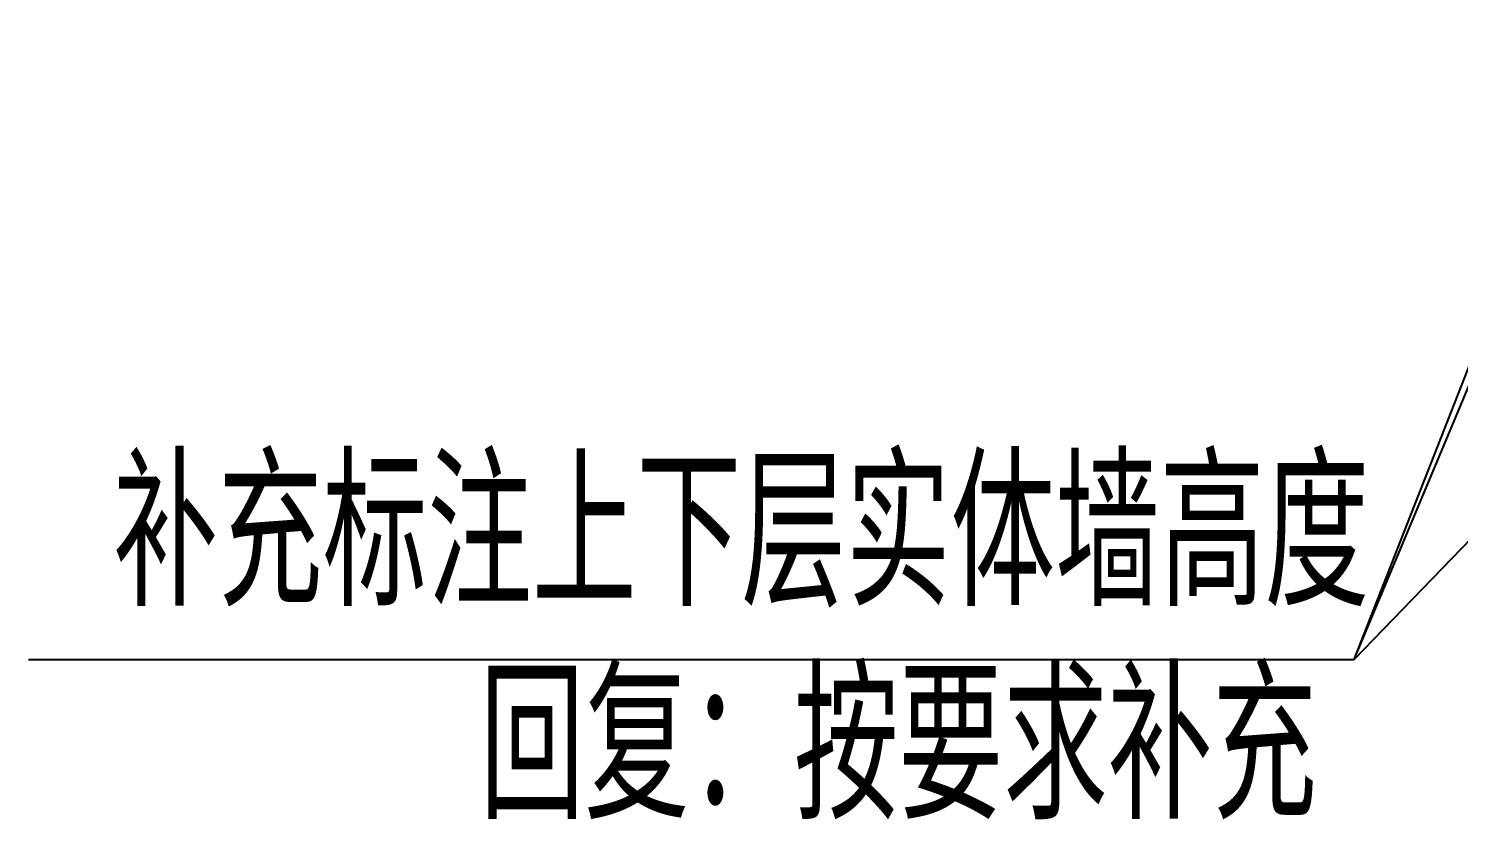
# Model space of a CAD drawing. Extents: x 1738711 to 2346805, y 1189731 to 2516152.
# Drawn here: x 1933296 to 1983111, y 1189731 to 1217259 of the extents above; entities that cross this region are included whole.
import ezdxf

# ---------------------------------------------------------------- set-up
doc = ezdxf.new("R2010")
doc.units = 0
doc.header["$LTSCALE"] = 1000
doc.header["$MEASUREMENT"] = 0
doc.layers.add('修改位置', color=6, linetype='Continuous')
doc.styles.add('_TCH_DIM', font='SIMPLEX', dxfattribs={"bigfont": 'GBCBIG'})

msp = doc.modelspace()

# ---------------------------------------------------------------- linework, layer by layer
at = {"layer": '修改位置', "ltscale": 0.5}
for q in [(1993618, 1231352.2), (2006009.3, 1222732.3)]:
    msp.add_line((1979478.4, 1195297.4), q, dxfattribs=at)
msp.add_lwpolyline([(1933296, 1195297.4), (1979478.4, 1195297.4), (1993012.4, 1227543.8)], dxfattribs=at)

# ---------------------------------------------------------------- texts
at = {"layer": '修改位置', "style": '_TCH_DIM'}
msp.add_text('补充标注上下层实体墙高度', height=5063.83, dxfattribs=at).set_placement((1936250.6, 1197152.2))
at = {"layer": '修改位置', "color": 1, "style": '_TCH_DIM'}
msp.add_text('回复：按要求补充', height=5063.83, dxfattribs=at).set_placement((1949019.6, 1189742.7))

doc.saveas('drawing.dxf')
